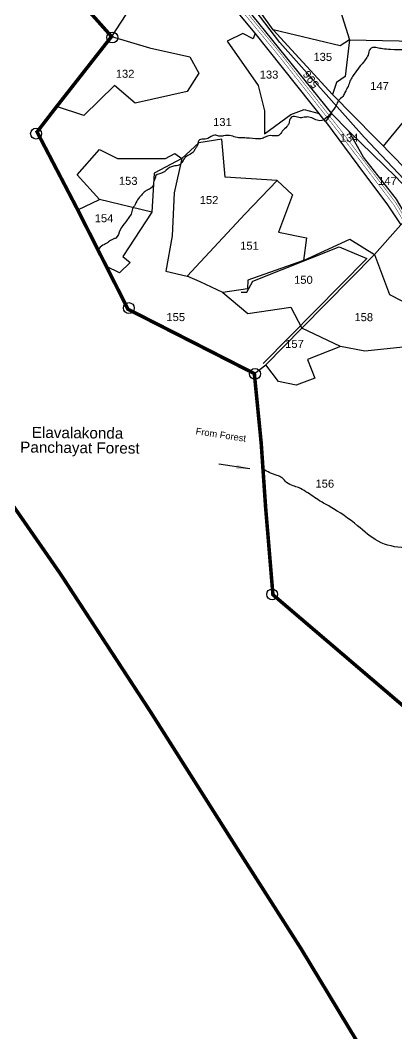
# Model space of a CAD drawing. Header units: feet. Extents: x 177753 to 186270, y 1578848 to 1588126.
# Drawn here: x 179028 to 179878, y 1581614 to 1583902 of the extents above; entities that cross this region are included whole.
import ezdxf
from ezdxf.enums import TextEntityAlignment as Align

# ---------------------------------------------------------------- set-up
doc = ezdxf.new("R2010")
doc.units = ezdxf.units.FT
doc.header["$LTSCALE"] = 15
doc.header["$MEASUREMENT"] = 0
doc.linetypes.add('HIDDEN2', pattern=[0.1875, 0.125, -0.0625])
for name, color, linetype in [('DIMENSION', 7, 'Continuous'), ('HILL', 223, 'Continuous'), ('PLOT', 7, 'Continuous'), ('PLOT NO', 7, 'Continuous'), ('RAILWAY TRACK', 3, 'Continuous'), ('ROADS', 6, 'HIDDEN2'), ('TANKS-STREAM', 4, 'Continuous'), ('TEXT', 255, 'Continuous'), ('VILLAGE STONES', 240, 'Continuous')]:
    doc.layers.add(name, color=color, linetype=linetype)
doc.layers.add('VILLAGE BOUNDRY', color=5, linetype='HIDDEN2', lineweight=100)
doc.styles.get("Standard").update_dxf_attribs({"font": 'arial.ttf'})
doc.linetypes.add('TRACKS', pattern='A,0.15,[130,ltypeshp.shx,S=0.25,R=0,X=0,Y=0],0.15', length=0.3)
doc.dimstyles.get("Standard").update_dxf_attribs({"dimtxt": 0.18, "dimasz": 0.18, "dimexe": 0.18, "dimexo": 0.0625, "dimgap": 0.09, "dimtad": 0, "dimtih": 1, "dimtoh": 1, "dimdec": 4, "dimzin": 0, "dimdsep": 46, "dimtxsty": 'Standard', "dimcen": 0.09, "dimadec": 0, "dimazin": 0, "dimtfac": 1, "dimtdec": 4, "dimtofl": 0, "dimtmove": 0, "dimatfit": 3, "dimfxl": 1, "dimtolj": 1, "dimtzin": 0, "dimarcsym": 0})

msp = doc.modelspace()

# ---------------------------------------------------------------- linework, layer by layer
at = {"layer": 'HILL', "lineweight": -2}
msp.add_lwpolyline([(179526.4, 1583288.7), (179539.7, 1583288.1), (179552.8, 1583313), (179748.2, 1583390.9), (179810.7, 1583364.4), (179576.3, 1583127.6)], dxfattribs=at)
at = {"layer": 'PLOT', "lineweight": -2}
for points in [[(179561.8, 1584094.7), (179692.4, 1584108.7), (179746.7, 1583937.4), (179771.4, 1583858.3), (179750.3, 1583844.6), (179598.8, 1583881), (179541.7, 1583961.4)], [(179373.6, 1584084.1), (179521.1, 1583951.8), (179730.8, 1583691.7)], [(179558.2, 1583873), (179508.2, 1583932.7), (179360, 1584060.9), (179233.8, 1583865.6), (179319.7, 1583840.3), (179410.7, 1583820.1), (179430.6, 1583782.8), (179404.3, 1583741.6), (179287.4, 1583714.9), (179240.8, 1583754.9), (179171.1, 1583687.1), (179109.7, 1583707.3)], [(179771.4, 1583858.3), (179883.1, 1583855.7), (180019.9, 1583838.9), (180028.8, 1583870.4), (180036.4, 1583897)], [(179717.1, 1583673.8), (179558.2, 1583873), (179553.9, 1583860.7), (179530.6, 1583872.4), (179495.1, 1583855.5), (179564.8, 1583754.9), (179579, 1583698.1), (179579.4, 1583646.1), (179638.7, 1583689.9), (179668.7, 1583700.8), (179702.8, 1583691.7)], [(179598.8, 1583881), (179732.9, 1583734.4), (179877.4, 1583588), (179986.6, 1583469.2), (180052.8, 1583390.6), (180167.3, 1583400.2), (180218.5, 1583444), (180278.2, 1583498.9), (180251.4, 1583568.9), (180293.5, 1583572.9), (180326.9, 1583513.6), (180384.8, 1583541.2), (180361.5, 1583579.8), (180334.2, 1583576.5), (180303, 1583633), (180292.4, 1583656), (180272.3, 1583647.6), (180230.5, 1583677), (180178.4, 1583638.5), (180145.5, 1583669.7), (180111.9, 1583678.2), (179986, 1583528.9), (179887.1, 1583440.5)], [(180019.9, 1583838.9), (180103.2, 1583828.8), (180226.2, 1583868.1), (180285.7, 1583871), (180180.7, 1583755.4), (180030, 1583785.9), (179958.6, 1583753.2), (179847.4, 1583618.4)], [(179771.4, 1583858.3), (179761.4, 1583775.2), (179742, 1583761.8), (179732.9, 1583734.4)], [(180630.2, 1582596.4), (180588.2, 1582698), (180531.2, 1582781.5), (180480.5, 1582852.1), (180390.5, 1582945.3), (180231.3, 1583100.7), (180140.8, 1583181.1), (179978.8, 1583325.3), (179877.6, 1583498.7), (179802.7, 1583593.6), (179769.9, 1583651.7), (179730.8, 1583691.7), (179717.1, 1583673.8), (179789.7, 1583574.8), (179857.3, 1583485.4), (179887.1, 1583440.5)], [(179769.9, 1583651.7), (179876.3, 1583547.8), (179986.6, 1583430.2), (180020.4, 1583387.8), (180052.8, 1583390.6)], [(179157.6, 1583474), (179206.8, 1583497.7), (179156.3, 1583553.2), (179206.4, 1583610.6), (179247.4, 1583590), (179356, 1583589.9), (179376.4, 1583601.6), (179392.8, 1583590.6), (179375.3, 1583513), (179371.1, 1583415.5), (179356.4, 1583336), (179404.5, 1583324.5), (179535.4, 1583465), (179608, 1583540.6), (179490.2, 1583548.4), (179483.2, 1583633.9), (179430.9, 1583625.7), (179392.8, 1583590.6), (179329.8, 1583557.1), (179324.7, 1583469.4), (179206.8, 1583497.7)], [(179608, 1583540.6), (179642.8, 1583508), (179610.8, 1583424.2), (179674.3, 1583410.8), (179667, 1583360.3), (179541.8, 1583315.6), (179541.1, 1583295.8), (179485.5, 1583287.7), (179434, 1583311.6), (179404.5, 1583324.5)], [(179324.7, 1583469.4), (179259.2, 1583368.9), (179276, 1583355.2), (179251.8, 1583331.9), (179222.2, 1583346.3)], [(179556.3, 1583104.6), (179582.3, 1583124.6), (179663.2, 1583206.8), (179827.4, 1583373.2), (179887.1, 1583440.5)], [(179667, 1583360.3), (179772.1, 1583408), (179827.4, 1583373.2), (179861.5, 1583282.9), (179972.7, 1583226.2), (180006.7, 1583208.8), (180012.3, 1583198.3), (179970.6, 1583172.7), (179806, 1583155.5), (179751.2, 1583165.7), (179663.2, 1583206.8)], [(179485.5, 1583287.7), (179541.9, 1583240.5), (179638.5, 1583254.7), (179663.2, 1583206.8)], [(179751.2, 1583165.7), (179676.5, 1583136.7), (179692.6, 1583094.4), (179650.9, 1583078.5), (179611.2, 1583087.1), (179582.3, 1583124.6)]]:
    msp.add_lwpolyline(points, dxfattribs=at)
at = {"layer": 'RAILWAY TRACK', "color": 239, "linetype": 'TRACKS', "lineweight": -2, "ltscale": 4}
msp.add_lwpolyline([(181810.3, 1580110.5), (181682.1, 1580340.9), (181594.6, 1580506.2), (181460.6, 1580763.6), (181312, 1581022.9), (181126.2, 1581377.2), (180926.2, 1581752), (180807.7, 1581944.3), (180759.9, 1582118.4), (180750.9, 1582237.2), (180721.8, 1582444.9), (180691.6, 1582539.7), (180623.1, 1582687.5), (180541.3, 1582814.1), (180308.3, 1583066.2), (180209.5, 1583191.3), (180084.3, 1583338.4), (179985.3, 1583447.5), (179804.6, 1583638.2), (179613.6, 1583851.9), (179446.7, 1584072.1)], dxfattribs=at)
at = {"layer": 'ROADS', "lineweight": -2, "ltscale": 10, "const_width": 1}
for points in [[(180723.2, 1582333.3), (180691.8, 1582425.9), (180583, 1582673.4), (180569.9, 1582701.5), (180517.3, 1582781.7), (180472.1, 1582840.4), (180390.7, 1582930.7), (180284.6, 1583029.8), (180091.8, 1583207.9), (179973.1, 1583314.5), (179870.8, 1583486.2), (179743.9, 1583653.4), (179611.2, 1583822.5), (179516.9, 1583937.3)], [(180727.9, 1582337.7), (180696.5, 1582430.2), (180587.7, 1582677.7), (180574.6, 1582705.9), (180522, 1582786), (180476.8, 1582844.8), (180395.4, 1582935), (180289.3, 1583034.2), (180096.5, 1583212.2), (179977.8, 1583318.9), (179875.5, 1583490.5), (179748.6, 1583657.7), (179615.9, 1583826.8), (179521.6, 1583941.7)]]:
    msp.add_lwpolyline(points, dxfattribs=at)
at = {"layer": 'TANKS-STREAM', "lineweight": -2}
for points in [[(180733, 1583936.8), (180721.7, 1583923.4), (180718.4, 1583911.9), (180714.1, 1583897.6), (180701.6, 1583876), (180694.1, 1583863.1), (180684.6, 1583845.7), (180670.7, 1583845.4), (180659, 1583834.4), (180636, 1583832), (180592.5, 1583849.4), (180565.3, 1583861.5), (180544.1, 1583871.3), (180522.9, 1583874.2), (180491.7, 1583878.3), (180417.5, 1583888.9), (180399.4, 1583894.5), (180367.8, 1583903.1), (180339.3, 1583908.7), (180323.5, 1583913.2), (180302.1, 1583907.3), (180283.4, 1583902.6), (180264.9, 1583895.6), (180249.6, 1583887.3), (180228.3, 1583882.8), (180187.3, 1583864.3), (180169.8, 1583858.5), (180151.3, 1583856.4), (180123.8, 1583849.6), (180116.1, 1583851.9), (180080.1, 1583842.9), (180059, 1583843.2), (180047, 1583845.3), (180007.6, 1583847.8), (179863.5, 1583836.1), (179845.9, 1583837.9), (179833.4, 1583840), (179823.1, 1583840.6), (179814.5, 1583830.7), (179813.1, 1583823.9), (179810.5, 1583818.5), (179802.7, 1583808), (179778, 1583775.3), (179772.3, 1583764.5), (179767.9, 1583752.9), (179760.8, 1583739.3), (179755.9, 1583730.5), (179746.2, 1583721), (179741.2, 1583710.1), (179735.5, 1583701.6), (179704.4, 1583675.3), (179679.4, 1583683.8), (179668.5, 1583683.2), (179656.7, 1583682.6), (179644.1, 1583685.2), (179639.2, 1583683), (179634.2, 1583668.7), (179629.8, 1583662.4), (179619.1, 1583651.6), (179612.2, 1583642.7), (179600.1, 1583641.3), (179585.7, 1583640.9), (179576.5, 1583636.2), (179565.6, 1583634.5), (179538.4, 1583636.5), (179523.4, 1583637.1), (179517.2, 1583637.4), (179504.3, 1583641.7), (179486.9, 1583641.2), (179476.2, 1583641), (179467, 1583642.8), (179451.4, 1583635.6), (179438.2, 1583633.7), (179432.3, 1583632.3), (179429.3, 1583626.1), (179427.2, 1583618.9), (179423.4, 1583612.9), (179419.5, 1583606.3), (179398.8, 1583591), (179395.7, 1583585.9), (179392.6, 1583581.2), (179387, 1583575.7), (179373.4, 1583573.1), (179357.4, 1583564), (179351.5, 1583559.1), (179334.1, 1583551.5), (179331.9, 1583544.3), (179328.6, 1583536.7), (179328.4, 1583532.7), (179323.5, 1583523.7), (179314.8, 1583519.1), (179297.3, 1583502.8), (179289, 1583490.5), (179286.5, 1583485.1), (179282.7, 1583479.5), (179279.1, 1583467.3), (179272.8, 1583457.1), (179265.8, 1583446.9), (179253.4, 1583429.5), (179243.2, 1583410.6), (179237.2, 1583408.1), (179226.9, 1583401.9), (179221.6, 1583398.2), (179214.4, 1583394.3), (179202.9, 1583384.4)], [(180161.4, 1583191.6), (180171.1, 1583207.4), (180179.1, 1583217.8), (180190.3, 1583219.9), (180198.1, 1583223.6), (180203.4, 1583227), (180212.7, 1583233.1), (180220.2, 1583237.1), (180240.1, 1583248.8), (180258.2, 1583259.5), (180274.3, 1583269.4), (180299.2, 1583283.5), (180308.2, 1583289.9), (180318.8, 1583300.7), (180327.1, 1583305.7), (180340.2, 1583311.1), (180353.9, 1583324.8), (180376.6, 1583342.5), (180390.4, 1583349.2), (180405.1, 1583352.5), (180410.9, 1583356.6), (180421.5, 1583361.9), (180425.1, 1583367.4), (180440, 1583375.8), (180450.1, 1583382.7), (180466.9, 1583391.7), (180474.2, 1583401.6), (180480.2, 1583405.8), (180498.6, 1583419.8), (180517, 1583427.8), (180528.9, 1583435.4), (180542.5, 1583443.4), (180551.8, 1583447.2), (180553.4, 1583426.9), (180553.6, 1583412.6), (180554.9, 1583394.1), (180549.9, 1583384.2), (180546.5, 1583371.5), (180548.2, 1583359.6), (180553, 1583349.6), (180555.8, 1583345.8), (180556.9, 1583341.5), (180556.4, 1583332.5), (180560.5, 1583311), (180564, 1583302.5), (180564.2, 1583290), (180564, 1583280.7), (180570.9, 1583263.3), (180572.5, 1583257.9), (180573.7, 1583244.4), (180577.4, 1583234.1), (180584.6, 1583227.3), (180596, 1583215), (180598.8, 1583197.3), (180601.7, 1583190.3), (180607.9, 1583165.2), (180620.9, 1583151.5), (180628.6, 1583137.3), (180630.5, 1583129.1), (180637.5, 1583114.2), (180640.6, 1583106.6), (180640.1, 1583089.5), (180642.4, 1583077.1), (180644.1, 1583071.9), (180645.8, 1583064.6), (180646, 1583054.9), (180643, 1583047.4), (180638.8, 1583031.4), (180634.4, 1583024.1), (180621.2, 1583017.6), (180608.5, 1583000.5), (180620.3, 1582982.4), (180625.6, 1582975.8), (180637.7, 1582959), (180637.6, 1582947.8), (180640, 1582932), (180639.4, 1582925.2), (180637.4, 1582902.6), (180630, 1582892.9), (180618.9, 1582870.4), (180613, 1582860.7), (180608.6, 1582851), (180602, 1582843.9), (180573.5, 1582833.2), (180556.2, 1582830.3), (180552.5, 1582827.4), (180553.4, 1582819.9), (180556.8, 1582812.3), (180552.8, 1582798.7), (180522.8, 1582786.9), (180508.9, 1582779.4), (180501.3, 1582776.5), (180489.6, 1582775.1), (180468.7, 1582769.4), (180457.7, 1582765.8), (180454, 1582758.1), (180449.6, 1582752.3), (180432.2, 1582746.4), (180424.6, 1582742.1), (180421.9, 1582739.4), (180404.3, 1582734.1), (180392.4, 1582730.8), (180382.4, 1582726.7), (180373.4, 1582726.1), (180363.4, 1582724.6), (180351, 1582720.3), (180343.2, 1582719.9), (180336.1, 1582719.7), (180321, 1582717.1), (180305.9, 1582713.3), (180295.4, 1582710.9), (180291, 1582708), (180268.3, 1582707.1), (180228.3, 1582701.5), (180213.7, 1582703.6), (180200.4, 1582705.6), (180188.4, 1582704.9), (180176.5, 1582701.3), (180160.2, 1582704.8), (180115.8, 1582705.3), (180093.9, 1582703.5), (180082.2, 1582703.8), (180058.6, 1582703.9), (180036.7, 1582704.8), (180016.2, 1582708.3), (180008.4, 1582708.1), (179963.3, 1582709.3), (179835.6, 1582726.1), (179789.6, 1582761.1), (179727.3, 1582804), (179703.8, 1582817.6), (179672.9, 1582837.9), (179655.9, 1582847.1), (179644.1, 1582851.1), (179629.3, 1582858.6), (179618.9, 1582869.5), (179607.6, 1582874.4), (179575.9, 1582888.1)]]:
    msp.add_spline(points, degree=3, dxfattribs=at)
at = {"layer": 'VILLAGE BOUNDRY', "lineweight": -2, "ltscale": 15, "const_width": 8}
for points in [[(177805.1, 1585228.8), (177900.1, 1585100.9), (178141.1, 1584751.7), (178145.2, 1584424.6), (178378.4, 1583994.6), (178574.5, 1583617.7), (178875.5, 1583045.9), (178957.4, 1582884.5), (179118.6, 1582652), (179321.5, 1582341.5), (179523.5, 1582022.7), (179661.8, 1581806.1), (179819.2, 1581545.7), (179975.5, 1581312.2), (180288.5, 1580790.2), (180592.5, 1580294.5)], [(180770.7, 1581577.9), (180673.5, 1581629.2), (180417.4, 1581773.8), (180369.8, 1581802.6), (180310.3, 1581860.1), (180170.6, 1582031.3), (180083.1, 1582140.5), (179981.8, 1582263.1), (179917.2, 1582333.1), (179598.3, 1582605.3), (179581.7, 1582803.4), (179571.8, 1582947.5), (179556.3, 1583104.6), (179271, 1583249.9), (179157.6, 1583474), (179065.6, 1583650.2), (179109.7, 1583707.3), (179233.8, 1583865.6), (178989.7, 1584139.5)]]:
    msp.add_lwpolyline(points, dxfattribs=at)
at = {"layer": 'VILLAGE STONES', "lineweight": -2}
for centre in [(179235.6, 1583863.4), (179063.4, 1583646.4), (179272.9, 1583252.6), (179557.8, 1583104), (179596.5, 1582606)]:
    msp.add_circle(centre, 12.3, dxfattribs=at)

# ---------------------------------------------------------------- texts
at = {"layer": 'DIMENSION', "lineweight": -2}
for s, rotation, p in [('135', 359.6844, (179710.8, 1583819.7)), ('132', 359.6844, (179264.4, 1583781.5)), ('133', 359.6844, (179589.5, 1583779.7)), ('596', 126.1412, (179684.3, 1583768.5)), ('147', 359.6844, (179839, 1583754)), ('131', 359.6844, (179484.2, 1583672.5)), ('134', 359.6844, (179770.3, 1583637.1)), ('153', 359.6844, (179271.5, 1583539.8)), ('147', 359.6844, (179856.9, 1583539.6)), ('152', 359.6844, (179454, 1583496.5)), ('154', 359.6844, (179216.9, 1583455.4)), ('151', 359.6844, (179545.3, 1583393.3)), ('150', 359.6844, (179667.1, 1583316.4)), ('155', 359.6844, (179378.8, 1583232.2)), ('158', 359.6844, (179803.4, 1583232)), ('157', 359.6844, (179647, 1583171.6)), ('156', 359.6844, (179715.4, 1582856.1))]:
    msp.add_text(s, height=18.08, rotation=rotation, dxfattribs=at).set_placement(p, align=Align.MIDDLE_CENTER)
at = {"layer": 'TEXT', "color": 1, "lineweight": -2}
for s, p in [('Elavalakonda', (179053.6, 1582959.6)), ('Panchayat Forest', (179027.4, 1582926.4))]:
    msp.add_text(s, height=24.643, rotation=359.4283, dxfattribs=at).set_placement(p)
at = {"layer": 'TEXT', "lineweight": -2}
msp.add_text('From Forest ', height=15.065, rotation=351.3309, dxfattribs=at).set_placement((179423, 1582967.7))

# ---------------------------------------------------------------- leaders
at = {"layer": 'PLOT NO', "color": 5, "lineweight": -2}
msp.add_leader([(179545.9, 1582889.4), (179476.4, 1582900.1)], dimstyle='Standard', override={"dimasz": 30, "dimgap": 0.09, "dimtad": 0, "dimzin": 2}, dxfattribs=at)

doc.saveas('drawing.dxf')
